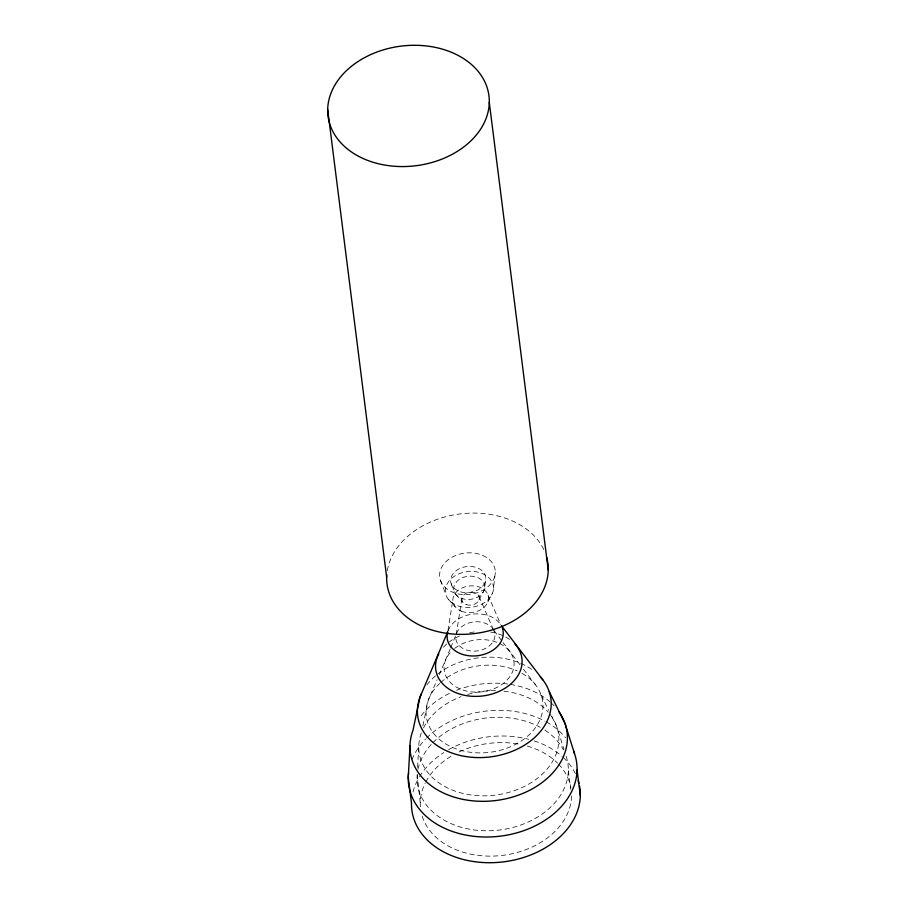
<?xml version="1.0" encoding="UTF-8"?>
<svg xmlns="http://www.w3.org/2000/svg" width="908" height="908" viewBox="0 0 908 908"><rect width="100%" height="100%" fill="white"/><g stroke="black" fill="none" stroke-linecap="round" stroke-linejoin="round"><path stroke-width="0.68" stroke-dasharray="4.54 3.41" d="M417.215 774.547L420.256 802.706M417.601 767.498L418.77 746.342M484.77 587.124A15.595 11.588 -7.2 0 0 461.673 578.078A15.595 11.588 -7.2 0 0 461.253 598.247A15.595 11.588 -7.2 0 0 484.77 587.124L485.746 578.793A17.615 13.087 -7.2 0 0 459.652 568.578A17.615 13.087 -7.2 0 0 459.176 591.346A17.615 13.087 -7.2 0 0 485.746 578.793M493.475 588.373A24.13 17.922 -7.2 0 0 457.745 574.378A24.13 17.922 -7.2 0 0 457.087 605.568A24.13 17.922 -7.2 0 0 493.475 588.373L495.314 572.494A27.966 20.782 -7.2 0 0 453.898 556.264A27.966 20.782 -7.2 0 0 453.149 592.425A27.966 20.782 -7.2 0 0 495.314 572.494M447.973 630.606L452.808 600.029M456.213 634.567L461.843 598.985M422.867 725.889L428.281 700.182L437.111 679.751M450.175 648.97L439.324 674.633M450.697 647.676L455.464 636.065M479.004 599.916L484.18 590.166M487.846 601.936L492.556 593.072M455.646 594.229L462.944 602.208M448.427 599.359L455.067 606.612M520.034 664.815L503.111 642.637M523.496 669.275L535.606 684.882M494.111 630.549L502.294 641.536M541.225 695.188L548.693 710.306M551.803 716.594L556.786 726.672L563.959 749.429M487.993 595.012L500.739 624.432M479.072 596.522L494.349 631.809M451.174 583.731L454.159 591.494M440.425 580.314L446.123 595.126M568.34 770.676L570.701 789.347M413.004 792.037A84.728 62.958 -7.2 0 1 418.758 777.997M419.473 776.794A84.728 62.958 -7.2 0 1 443.796 752.562M448.575 749.679A84.728 62.958 -7.2 0 1 528.74 739.316M534.12 740.883A84.728 62.958 -7.2 0 1 562.12 756.455M563.164 757.408A84.728 62.958 -7.2 0 1 575.683 774.229M571.541 796.01A75.92 56.41 -7.2 0 1 502.816 855.347A75.92 56.41 -7.2 0 1 421.743 814.692M420.37 806.724A75.92 56.41 -7.2 0 1 425.216 783.127M425.829 781.947A75.92 56.41 -7.2 0 1 453.103 755.07M459.108 751.949A75.92 56.41 -7.2 0 1 520.647 744.481M527.242 746.081A75.92 56.41 -7.2 0 1 557.603 763.151M558.545 764.127A75.92 56.41 -7.2 0 1 570.939 787.974M566.07 756.126A75.92 56.41 -7.2 0 1 499.616 830.003A75.92 56.41 -7.2 0 1 417.203 774.683M417.998 769.258A75.92 56.41 -7.2 0 1 432.015 743.618M432.946 742.653A75.92 56.41 -7.2 0 1 540.294 727.353M544.879 730.111A75.92 56.41 -7.2 0 1 563.369 749.849M550.044 714.324A70.313 52.244 -7.2 0 1 496.88 794.886A70.313 52.244 -7.2 0 1 421.437 732.654M423.559 727.819A70.313 52.244 -7.2 0 1 461.06 696.663M467.699 694.438A70.313 52.244 -7.2 0 1 495.541 690.682M503.94 691.204A70.313 52.244 -7.2 0 1 548.364 712.281M522.021 673.361A58.68 43.607 -7.2 0 1 529.364 734.583A58.68 43.607 -7.2 0 1 446.997 744.685A58.68 43.607 -7.2 0 1 439.654 683.463M440.664 682.532A58.68 43.607 -7.2 0 1 517.106 670.876M499.593 643.511A35.128 26.105 -7.2 0 1 507.129 679.979A35.128 26.105 -7.2 0 1 457.734 687.844A35.128 26.105 -7.2 0 1 451.639 651.138M454.704 648.425A35.128 26.105 -7.2 0 1 497.051 642.399M492.465 628.359A19.647 14.607 -7.2 0 1 480.128 650.378A19.647 14.607 -7.2 0 1 455.782 637.303M456.531 633.478A19.647 14.607 -7.2 0 1 472.262 622.139A19.647 14.607 -7.2 0 1 491.58 627.315M448.166 630.674A28.182 20.941 -7.2 0 1 471.944 614.228A28.182 20.941 -7.2 0 1 499.706 623.331M421.142 715.776A79.007 58.702 -7.2 0 1 450.413 692.918M456.531 690.284A79.007 58.702 -7.2 0 1 507.629 684.008M510.262 684.382A79.007 58.702 -7.2 0 1 549.783 701.668M550.861 702.622A79.007 58.702 -7.2 0 1 554.845 706.606M411.937 759.667A84.728 62.958 -7.2 0 1 425.523 739.123M426.499 738.125A84.728 62.958 -7.2 0 1 545.095 721.224M546.332 721.894A84.728 62.958 -7.2 0 1 565.593 737.761M443.445 647.245A43.425 32.268 -7.2 0 1 447.576 643.261M448.711 642.353A43.425 32.268 -7.2 0 1 460.288 635.691M469.652 632.785A43.425 32.268 -7.2 0 1 475.27 631.843M490.683 632.104A43.425 32.268 -7.2 0 1 509.899 639.641M426.885 684.882A67.147 49.895 -7.2 0 1 435.522 675.847M437.735 674.031A67.147 49.895 -7.2 0 1 532.349 669.843M387.273 570.689A81.096 60.257 -7.2 0 1 459.051 514.053A81.096 60.257 -7.2 0 1 543.824 549.681M461.502 611.22A17.922 13.325 -7.2 0 0 488.527 598.44A17.922 13.325 -7.2 0 0 461.979 588.043A17.922 13.325 -7.2 0 0 461.502 611.22M466.099 604.467A8.774 6.526 -7.2 0 0 479.333 598.213A8.774 6.526 -7.2 0 0 466.337 593.117A8.774 6.526 -7.2 0 0 466.099 604.467"/><path stroke-width="1.36" d="M409.985 745.729L408.248 777.396L411.483 803.092A84.728 62.958 -7.2 0 0 501.023 862.135A84.728 62.958 -7.2 0 0 579.531 786.044M447.644 631.945L419.95 697.265L412.981 730.35A79.007 58.702 -7.2 0 0 496.052 800.493A79.007 58.702 -7.2 0 0 559.078 711.917M542.768 679.751L501.398 625.601M549.204 691.544L565.06 723.631L574.537 753.697M577.079 769.939L580.314 795.624M489.287 102.366A81.096 60.257 -7.2 0 1 366.991 160.148A81.096 60.257 -7.2 0 1 369.181 55.297A81.096 60.257 -7.2 0 1 489.287 102.366L548.25 570.156M327.686 109.505L386.66 577.295M502.408 628.279A28.182 20.941 -7.2 0 1 475.644 655.905A28.182 20.941 -7.2 0 1 447.723 632.025M514.972 644.078A43.425 32.268 -7.2 0 1 482.988 695.925A43.425 32.268 -7.2 0 1 438.791 653.862M540.305 676.846A67.147 49.895 -7.2 0 1 492 756.693A67.147 49.895 -7.2 0 1 421.414 693.791M573.572 751.109A84.728 62.958 -7.2 0 1 501.454 836.007A84.728 62.958 -7.2 0 1 408.509 773.275M578.203 780.687A84.728 62.958 -7.2 0 1 578.941 783.343M546.605 557.115A81.096 60.257 -7.2 0 1 473.261 633.716A81.096 60.257 -7.2 0 1 386.785 574.673"/></g></svg>
